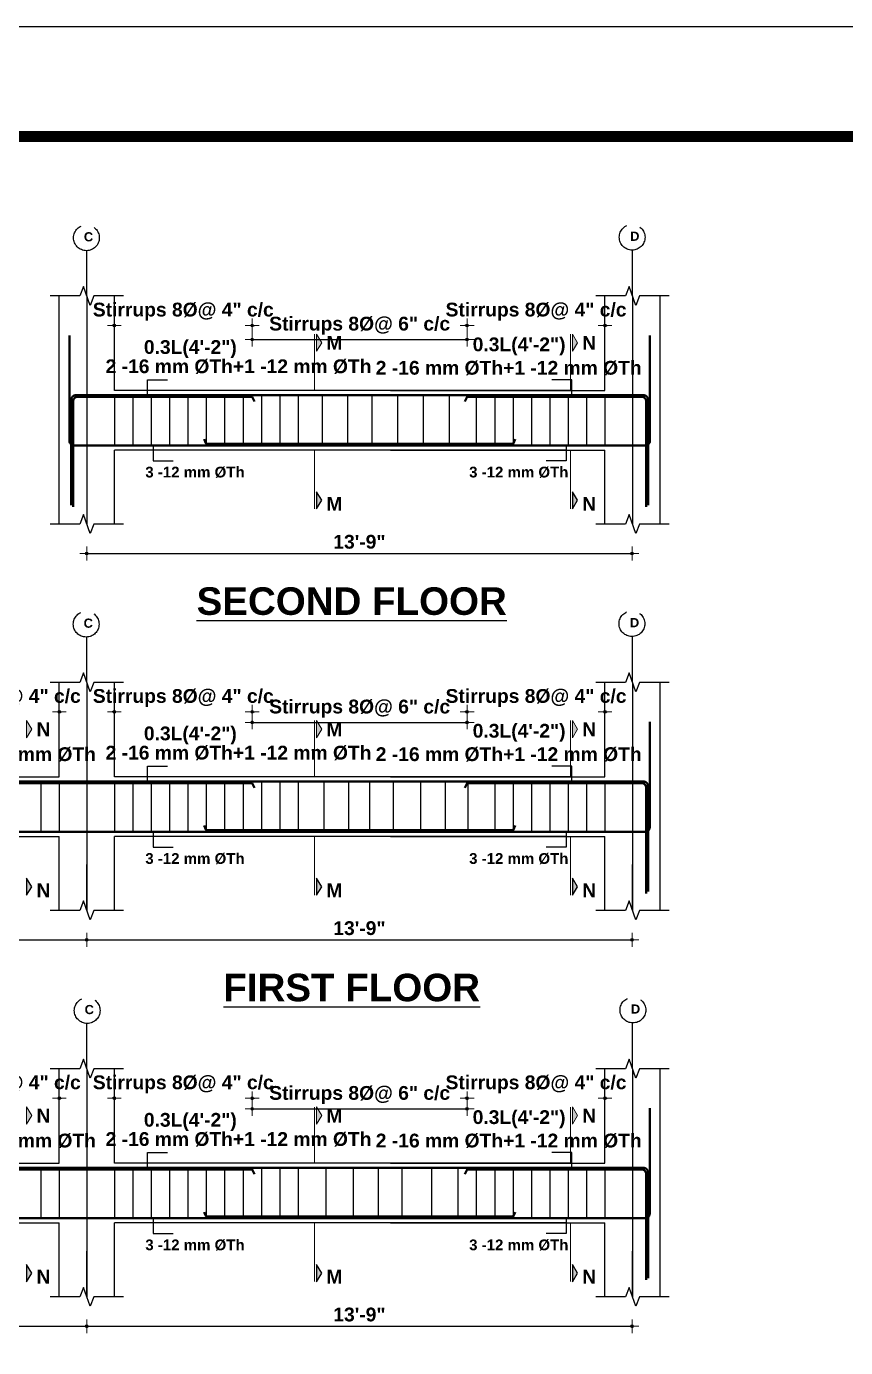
# Model space of a CAD drawing. Header units: inches. Extents: x -9998782 to 66725, y -6520505 to 8308.
# Drawn here: x -4994556 to -4994199, y -3257823 to -3257248 of the extents above; entities that cross this region are included whole.
import ezdxf
from ezdxf.enums import TextEntityAlignment as Align

# ---------------------------------------------------------------- set-up
doc = ezdxf.new("R2010")
doc.units = ezdxf.units.IN
doc.header["$LTSCALE"] = 2
doc.header["$MEASUREMENT"] = 0
doc.header["$PDMODE"] = 34
doc.linetypes.add('ACAD_ISO02W100', pattern=[15, 12, -3])
doc.layers.get('0').update_dxf_attribs({"linetype": 'CONTINUOUS'})
doc.layers.get('DEFPOINTS').update_dxf_attribs({"color": 141, "linetype": 'CONTINUOUS'})
for name, color, linetype, lineweight in [('BAR', 5, 'CONTINUOUS', 40), ('dimension', 160, 'CONTINUOUS', 15), ('HATCH1', 4, 'ACAD_ISO02W100', 13), ('TEXT', 181, 'CONTINUOUS', 25)]:
    doc.layers.add(name, color=color, linetype=linetype, lineweight=lineweight)
doc.layers.add('STIRRUP', color=10, linetype='CONTINUOUS')
doc.styles.add('1.8 str', font='times.ttf', dxfattribs={"width": 0.8, "height": 6})
doc.styles.add('STYLE1', font='arialbd.ttf')
doc.dimstyles.new('1.4', dxfattribs={"dimscale": 0, "dimtxt": 6, "dimasz": 0.5, "dimexe": 2, "dimexo": 9, "dimgap": 2, "dimtad": 1, "dimdec": 0, "dimlfac": 0.5, "dimzin": 3, "dimdsep": 46, "dimlunit": 4, "dimtxsty": '1.8 str', "dimblk": 'DIM', "dimcen": 3, "dimdle": 3, "dimse1": 1, "dimse2": 1, "dimclrd": 256, "dimclre": 256, "dimclrt": 7, "dimadec": 1, "dimazin": 2, "dimtfac": 1, "dimtdec": 0, "dimtix": 1, "dimtofl": 0, "dimtmove": 2, "dimatfit": 3, "dimldrblk": 'arrow', "dimfxl": 2, "dimfrac": 2, "dimtolj": 2, "dimtzin": 0, "dimarcsym": 0})

# ---------------------------------------------------------------- blocks, each defined once
blk = doc.blocks.new('DIM')
at = {"layer": 'dimension'}
h = blk.add_hatch(color=256, dxfattribs=at)
h.paths.add_polyline_path([(0, 1.3), (0, 0), (1.3, 0, 0.414214)])
h.paths.add_polyline_path([(1.3, 0), (0, 0), (0, -1.3, 0.414214)])
h.paths.add_polyline_path([(0, 0), (-1.3, 0, 0.414214), (0, -1.3)])
h.paths.add_polyline_path([(0, 1.3, 0.414214), (-1.3, 0), (0, 0)])
for p, q in [((-6, 0), (6, 0)), ((0, 6), (0, -6))]:
    blk.add_line(p, q, dxfattribs=at)
blk.add_circle((0, 0), 1.28, dxfattribs=at)
blk = doc.blocks.new('*D739')
at = {"layer": 'DEFPOINTS', "color": 0, "ltscale": 10}
for p in [(-4994541.59, -3257714.51), (-4994541.59, -3257728.05), (-4994601.59, -3257745.56)]:
    blk.add_point(p, dxfattribs=at)
at = {"layer": 'dimension', "lineweight": -2, "ltscale": 10}
for p, q in [((-4994602.09, -3257714.51), (-4994602.59, -3257714.51)), ((-4994541.09, -3257714.51), (-4994540.59, -3257714.51))]:
    blk.add_line(p, q, dxfattribs=at)
at = {"layer": 'dimension', "lineweight": -2, "ltscale": 10, "xscale": 0.5, "yscale": 0.5, "zscale": 0.5}
blk.add_blockref('DIM', (-4994601.59, -3257714.51), dxfattribs=at)
at = {"layer": 'dimension', "lineweight": -2, "ltscale": 10, "xscale": 0.5, "yscale": 0.5, "zscale": 0.5, "rotation": 180}
blk.add_blockref('DIM', (-4994541.59, -3257714.51), dxfattribs=at)
at = {"layer": 'dimension', "color": 7, "ltscale": 10, "insert": (-4994571.59, -3257708.48), "char_height": 6, "attachment_point": 5, "style": 'STYLE1'}
blk.add_mtext('\\A2;Stirrups 8%%C@ 4" c/c', dxfattribs=at)
blk = doc.blocks.new('arrow')
at = {"layer": 'dimension'}
blk.add_lwpolyline([(1.2, 0, 0, 2.1, 0), (-2.3, 0, 0, 0, 0), (1.2, 0, 0, 0, 0)], format="xyseb", dxfattribs=at)
blk = doc.blocks.new('*D740')
at = {"layer": 'DEFPOINTS', "color": 0, "ltscale": 10}
for p in [(-4994517.59, -3257714.51), (-4994517.59, -3257728.05), (-4994457.59, -3257745.56)]:
    blk.add_point(p, dxfattribs=at)
at = {"layer": 'dimension', "lineweight": -2, "ltscale": 10}
for p, q in [((-4994518.09, -3257714.51), (-4994518.59, -3257714.51)), ((-4994457.09, -3257714.51), (-4994456.59, -3257714.51))]:
    blk.add_line(p, q, dxfattribs=at)
at = {"layer": 'dimension', "lineweight": -2, "ltscale": 10, "xscale": 0.5, "yscale": 0.5, "zscale": 0.5}
blk.add_blockref('DIM', (-4994517.59, -3257714.51), dxfattribs=at)
at = {"layer": 'dimension', "lineweight": -2, "ltscale": 10, "xscale": 0.5, "yscale": 0.5, "zscale": 0.5, "rotation": 180}
blk.add_blockref('DIM', (-4994457.59, -3257714.51), dxfattribs=at)
at = {"layer": 'dimension', "color": 7, "ltscale": 10, "insert": (-4994487.59, -3257708.48), "char_height": 6, "attachment_point": 5, "style": 'STYLE1'}
blk.add_mtext('\\A2;Stirrups 8%%C@ 4" c/c', dxfattribs=at)
blk = doc.blocks.new('*D741')
at = {"layer": 'DEFPOINTS', "color": 0, "ltscale": 10}
for p in [(-4994304.02, -3257714.51), (-4994304.02, -3257728.05), (-4994364.02, -3257745.56)]:
    blk.add_point(p, dxfattribs=at)
at = {"layer": 'dimension', "lineweight": -2, "ltscale": 10}
for p, q in [((-4994364.52, -3257714.51), (-4994365.02, -3257714.51)), ((-4994303.52, -3257714.51), (-4994303.02, -3257714.51))]:
    blk.add_line(p, q, dxfattribs=at)
at = {"layer": 'dimension', "lineweight": -2, "ltscale": 10, "xscale": 0.5, "yscale": 0.5, "zscale": 0.5}
blk.add_blockref('DIM', (-4994364.02, -3257714.51), dxfattribs=at)
at = {"layer": 'dimension', "lineweight": -2, "ltscale": 10, "xscale": 0.5, "yscale": 0.5, "zscale": 0.5, "rotation": 180}
blk.add_blockref('DIM', (-4994304.02, -3257714.51), dxfattribs=at)
at = {"layer": 'dimension', "color": 7, "ltscale": 10, "insert": (-4994334.02, -3257708.48), "char_height": 6, "attachment_point": 5, "style": 'STYLE1'}
blk.add_mtext('\\A2;Stirrups 8%%C@ 4" c/c', dxfattribs=at)
blk = doc.blocks.new('*D742')
at = {"layer": 'DEFPOINTS', "color": 0, "ltscale": 10}
for p in [(-4994364.02, -3257719.12), (-4994457.59, -3257750.54), (-4994364.02, -3257750.54)]:
    blk.add_point(p, dxfattribs=at)
at = {"layer": 'dimension', "lineweight": -2, "ltscale": 10}
blk.add_line((-4994457.09, -3257719.12), (-4994364.52, -3257719.12), dxfattribs=at)
at = {"layer": 'dimension', "lineweight": -2, "ltscale": 10, "xscale": 0.5, "yscale": 0.5, "zscale": 0.5, "rotation": 180}
blk.add_blockref('DIM', (-4994457.59, -3257719.12), dxfattribs=at)
at = {"layer": 'dimension', "lineweight": -2, "ltscale": 10, "xscale": 0.5, "yscale": 0.5, "zscale": 0.5}
blk.add_blockref('DIM', (-4994364.02, -3257719.12), dxfattribs=at)
at = {"layer": 'dimension', "color": 7, "ltscale": 10, "insert": (-4994410.8, -3257713.09), "char_height": 6, "attachment_point": 5, "style": 'STYLE1'}
blk.add_mtext('\\A2;Stirrups 8%%C@ 6" c/c', dxfattribs=at)
blk = doc.blocks.new('*D743')
at = {"layer": 'DEFPOINTS', "color": 0, "ltscale": 10}
for p in [(-4994766.94, -3257801), (-4994529.59, -3257801), (-4994529.59, -3257813.82)]:
    blk.add_point(p, dxfattribs=at)
at = {"layer": 'dimension', "lineweight": -2, "ltscale": 10}
blk.add_line((-4994766.44, -3257813.82), (-4994530.09, -3257813.82), dxfattribs=at)
at = {"layer": 'dimension', "lineweight": -2, "ltscale": 10, "xscale": 0.5, "yscale": 0.5, "zscale": 0.5, "rotation": 180}
blk.add_blockref('DIM', (-4994766.94, -3257813.82), dxfattribs=at)
at = {"layer": 'dimension', "lineweight": -2, "ltscale": 10, "xscale": 0.5, "yscale": 0.5, "zscale": 0.5}
blk.add_blockref('DIM', (-4994529.59, -3257813.82), dxfattribs=at)
at = {"layer": 'dimension', "color": 7, "ltscale": 10, "insert": (-4994648.26, -3257808.75), "char_height": 6, "attachment_point": 5, "style": 'STYLE1'}
blk.add_mtext('\\A2;10\'-4"', dxfattribs=at)
blk = doc.blocks.new('*D744')
at = {"layer": 'DEFPOINTS', "color": 0, "ltscale": 10}
for p in [(-4994529.59, -3257801), (-4994292.24, -3257801), (-4994292.24, -3257813.82)]:
    blk.add_point(p, dxfattribs=at)
at = {"layer": 'dimension', "lineweight": -2, "ltscale": 10}
blk.add_line((-4994529.09, -3257813.82), (-4994292.74, -3257813.82), dxfattribs=at)
at = {"layer": 'dimension', "lineweight": -2, "ltscale": 10, "xscale": 0.5, "yscale": 0.5, "zscale": 0.5, "rotation": 180}
blk.add_blockref('DIM', (-4994529.59, -3257813.82), dxfattribs=at)
at = {"layer": 'dimension', "lineweight": -2, "ltscale": 10, "xscale": 0.5, "yscale": 0.5, "zscale": 0.5}
blk.add_blockref('DIM', (-4994292.24, -3257813.82), dxfattribs=at)
at = {"layer": 'dimension', "color": 7, "ltscale": 10, "insert": (-4994410.91, -3257808.75), "char_height": 6, "attachment_point": 5, "style": 'STYLE1'}
blk.add_mtext('\\A2;13\'-9"', dxfattribs=at)
blk = doc.blocks.new('*D745')
at = {"layer": 'DEFPOINTS', "color": 0, "ltscale": 10}
for p in [(-4994517.59, -3257377.92), (-4994517.59, -3257391.46), (-4994457.59, -3257408.98)]:
    blk.add_point(p, dxfattribs=at)
at = {"layer": 'dimension', "lineweight": -2, "ltscale": 10}
for p, q in [((-4994518.09, -3257377.92), (-4994518.59, -3257377.92)), ((-4994457.09, -3257377.92), (-4994456.59, -3257377.92))]:
    blk.add_line(p, q, dxfattribs=at)
at = {"layer": 'dimension', "lineweight": -2, "ltscale": 10, "xscale": 0.5, "yscale": 0.5, "zscale": 0.5}
blk.add_blockref('DIM', (-4994517.59, -3257377.92), dxfattribs=at)
at = {"layer": 'dimension', "lineweight": -2, "ltscale": 10, "xscale": 0.5, "yscale": 0.5, "zscale": 0.5, "rotation": 180}
blk.add_blockref('DIM', (-4994457.59, -3257377.92), dxfattribs=at)
at = {"layer": 'dimension', "color": 7, "ltscale": 10, "insert": (-4994487.59, -3257371.9), "char_height": 6, "attachment_point": 5, "style": 'STYLE1'}
blk.add_mtext('\\A2;Stirrups 8%%C@ 4" c/c', dxfattribs=at)
blk = doc.blocks.new('*D746')
at = {"layer": 'DEFPOINTS', "color": 0, "ltscale": 10}
for p in [(-4994304.02, -3257377.92), (-4994304.02, -3257391.46), (-4994364.02, -3257408.98)]:
    blk.add_point(p, dxfattribs=at)
at = {"layer": 'dimension', "lineweight": -2, "ltscale": 10}
for p, q in [((-4994364.52, -3257377.92), (-4994365.02, -3257377.92)), ((-4994303.52, -3257377.92), (-4994303.02, -3257377.92))]:
    blk.add_line(p, q, dxfattribs=at)
at = {"layer": 'dimension', "lineweight": -2, "ltscale": 10, "xscale": 0.5, "yscale": 0.5, "zscale": 0.5}
blk.add_blockref('DIM', (-4994364.02, -3257377.92), dxfattribs=at)
at = {"layer": 'dimension', "lineweight": -2, "ltscale": 10, "xscale": 0.5, "yscale": 0.5, "zscale": 0.5, "rotation": 180}
blk.add_blockref('DIM', (-4994304.02, -3257377.92), dxfattribs=at)
at = {"layer": 'dimension', "color": 7, "ltscale": 10, "insert": (-4994334.02, -3257371.9), "char_height": 6, "attachment_point": 5, "style": 'STYLE1'}
blk.add_mtext('\\A2;Stirrups 8%%C@ 4" c/c', dxfattribs=at)
blk = doc.blocks.new('*D747')
at = {"layer": 'DEFPOINTS', "color": 0, "ltscale": 10}
for p in [(-4994364.02, -3257384.04), (-4994457.59, -3257415.47), (-4994364.02, -3257415.47)]:
    blk.add_point(p, dxfattribs=at)
at = {"layer": 'dimension', "lineweight": -2, "ltscale": 10}
blk.add_line((-4994457.09, -3257384.04), (-4994364.52, -3257384.04), dxfattribs=at)
at = {"layer": 'dimension', "lineweight": -2, "ltscale": 10, "xscale": 0.5, "yscale": 0.5, "zscale": 0.5, "rotation": 180}
blk.add_blockref('DIM', (-4994457.59, -3257384.04), dxfattribs=at)
at = {"layer": 'dimension', "lineweight": -2, "ltscale": 10, "xscale": 0.5, "yscale": 0.5, "zscale": 0.5}
blk.add_blockref('DIM', (-4994364.02, -3257384.04), dxfattribs=at)
at = {"layer": 'dimension', "color": 7, "ltscale": 10, "insert": (-4994410.8, -3257378.02), "char_height": 6, "attachment_point": 5, "style": 'STYLE1'}
blk.add_mtext('\\A2;Stirrups 8%%C@ 6" c/c', dxfattribs=at)
blk = doc.blocks.new('*D750')
at = {"layer": 'DEFPOINTS', "color": 0, "ltscale": 10}
for p in [(-4994541.59, -3257546.21), (-4994541.59, -3257559.76), (-4994601.59, -3257577.27)]:
    blk.add_point(p, dxfattribs=at)
at = {"layer": 'dimension', "lineweight": -2, "ltscale": 10}
for p, q in [((-4994602.09, -3257546.21), (-4994602.59, -3257546.21)), ((-4994541.09, -3257546.21), (-4994540.59, -3257546.21))]:
    blk.add_line(p, q, dxfattribs=at)
at = {"layer": 'dimension', "lineweight": -2, "ltscale": 10, "xscale": 0.5, "yscale": 0.5, "zscale": 0.5}
blk.add_blockref('DIM', (-4994601.59, -3257546.21), dxfattribs=at)
at = {"layer": 'dimension', "lineweight": -2, "ltscale": 10, "xscale": 0.5, "yscale": 0.5, "zscale": 0.5, "rotation": 180}
blk.add_blockref('DIM', (-4994541.59, -3257546.21), dxfattribs=at)
at = {"layer": 'dimension', "color": 7, "ltscale": 10, "insert": (-4994571.59, -3257540.19), "char_height": 6, "attachment_point": 5, "style": 'STYLE1'}
blk.add_mtext('\\A2;Stirrups 8%%C@ 4" c/c', dxfattribs=at)
blk = doc.blocks.new('*D751')
at = {"layer": 'DEFPOINTS', "color": 0, "ltscale": 10}
for p in [(-4994517.59, -3257546.21), (-4994517.59, -3257559.76), (-4994457.59, -3257577.27)]:
    blk.add_point(p, dxfattribs=at)
at = {"layer": 'dimension', "lineweight": -2, "ltscale": 10}
for p, q in [((-4994518.09, -3257546.21), (-4994518.59, -3257546.21)), ((-4994457.09, -3257546.21), (-4994456.59, -3257546.21))]:
    blk.add_line(p, q, dxfattribs=at)
at = {"layer": 'dimension', "lineweight": -2, "ltscale": 10, "xscale": 0.5, "yscale": 0.5, "zscale": 0.5}
blk.add_blockref('DIM', (-4994517.59, -3257546.21), dxfattribs=at)
at = {"layer": 'dimension', "lineweight": -2, "ltscale": 10, "xscale": 0.5, "yscale": 0.5, "zscale": 0.5, "rotation": 180}
blk.add_blockref('DIM', (-4994457.59, -3257546.21), dxfattribs=at)
at = {"layer": 'dimension', "color": 7, "ltscale": 10, "insert": (-4994487.59, -3257540.19), "char_height": 6, "attachment_point": 5, "style": 'STYLE1'}
blk.add_mtext('\\A2;Stirrups 8%%C@ 4" c/c', dxfattribs=at)
blk = doc.blocks.new('*D752')
at = {"layer": 'DEFPOINTS', "color": 0, "ltscale": 10}
for p in [(-4994304.02, -3257546.21), (-4994304.02, -3257559.76), (-4994364.02, -3257577.27)]:
    blk.add_point(p, dxfattribs=at)
at = {"layer": 'dimension', "lineweight": -2, "ltscale": 10}
for p, q in [((-4994364.52, -3257546.21), (-4994365.02, -3257546.21)), ((-4994303.52, -3257546.21), (-4994303.02, -3257546.21))]:
    blk.add_line(p, q, dxfattribs=at)
at = {"layer": 'dimension', "lineweight": -2, "ltscale": 10, "xscale": 0.5, "yscale": 0.5, "zscale": 0.5}
blk.add_blockref('DIM', (-4994364.02, -3257546.21), dxfattribs=at)
at = {"layer": 'dimension', "lineweight": -2, "ltscale": 10, "xscale": 0.5, "yscale": 0.5, "zscale": 0.5, "rotation": 180}
blk.add_blockref('DIM', (-4994304.02, -3257546.21), dxfattribs=at)
at = {"layer": 'dimension', "color": 7, "ltscale": 10, "insert": (-4994334.02, -3257540.19), "char_height": 6, "attachment_point": 5, "style": 'STYLE1'}
blk.add_mtext('\\A2;Stirrups 8%%C@ 4" c/c', dxfattribs=at)
blk = doc.blocks.new('*D753')
at = {"layer": 'DEFPOINTS', "color": 0, "ltscale": 10}
for p in [(-4994364.02, -3257550.82), (-4994457.59, -3257582.25), (-4994364.02, -3257582.25)]:
    blk.add_point(p, dxfattribs=at)
at = {"layer": 'dimension', "lineweight": -2, "ltscale": 10}
blk.add_line((-4994457.09, -3257550.82), (-4994364.52, -3257550.82), dxfattribs=at)
at = {"layer": 'dimension', "lineweight": -2, "ltscale": 10, "xscale": 0.5, "yscale": 0.5, "zscale": 0.5, "rotation": 180}
blk.add_blockref('DIM', (-4994457.59, -3257550.82), dxfattribs=at)
at = {"layer": 'dimension', "lineweight": -2, "ltscale": 10, "xscale": 0.5, "yscale": 0.5, "zscale": 0.5}
blk.add_blockref('DIM', (-4994364.02, -3257550.82), dxfattribs=at)
at = {"layer": 'dimension', "color": 7, "ltscale": 10, "insert": (-4994410.8, -3257544.8), "char_height": 6, "attachment_point": 5, "style": 'STYLE1'}
blk.add_mtext('\\A2;Stirrups 8%%C@ 6" c/c', dxfattribs=at)
blk = doc.blocks.new('*D733')
at = {"layer": 'DEFPOINTS', "color": 0, "ltscale": 10}
for p in [(-4994762.94, -3257632.71), (-4994529.59, -3257632.71), (-4994529.59, -3257645.52)]:
    blk.add_point(p, dxfattribs=at)
at = {"layer": 'dimension', "lineweight": -2, "ltscale": 10}
blk.add_line((-4994762.44, -3257645.52), (-4994530.09, -3257645.52), dxfattribs=at)
at = {"layer": 'dimension', "lineweight": -2, "ltscale": 10, "xscale": 0.5, "yscale": 0.5, "zscale": 0.5, "rotation": 180}
blk.add_blockref('DIM', (-4994762.94, -3257645.52), dxfattribs=at)
at = {"layer": 'dimension', "lineweight": -2, "ltscale": 10, "xscale": 0.5, "yscale": 0.5, "zscale": 0.5}
blk.add_blockref('DIM', (-4994529.59, -3257645.52), dxfattribs=at)
at = {"layer": 'dimension', "color": 7, "ltscale": 10, "insert": (-4994646.26, -3257640.46), "char_height": 6, "attachment_point": 5, "style": 'STYLE1'}
blk.add_mtext('\\A2;10\'-4"', dxfattribs=at)
blk = doc.blocks.new('*D734')
at = {"layer": 'DEFPOINTS', "color": 0, "ltscale": 10}
for p in [(-4994529.59, -3257632.71), (-4994292.24, -3257632.71), (-4994292.24, -3257645.52)]:
    blk.add_point(p, dxfattribs=at)
at = {"layer": 'dimension', "lineweight": -2, "ltscale": 10}
blk.add_line((-4994529.09, -3257645.52), (-4994292.74, -3257645.52), dxfattribs=at)
at = {"layer": 'dimension', "lineweight": -2, "ltscale": 10, "xscale": 0.5, "yscale": 0.5, "zscale": 0.5, "rotation": 180}
blk.add_blockref('DIM', (-4994529.59, -3257645.52), dxfattribs=at)
at = {"layer": 'dimension', "lineweight": -2, "ltscale": 10, "xscale": 0.5, "yscale": 0.5, "zscale": 0.5}
blk.add_blockref('DIM', (-4994292.24, -3257645.52), dxfattribs=at)
at = {"layer": 'dimension', "color": 7, "ltscale": 10, "insert": (-4994410.91, -3257640.46), "char_height": 6, "attachment_point": 5, "style": 'STYLE1'}
blk.add_mtext('\\A2;13\'-9"', dxfattribs=at)
blk = doc.blocks.new('*D735')
at = {"layer": 'DEFPOINTS', "color": 0, "ltscale": 10}
for p in [(-4994529.59, -3257464.42), (-4994292.24, -3257464.42), (-4994292.24, -3257477.23)]:
    blk.add_point(p, dxfattribs=at)
at = {"layer": 'dimension', "lineweight": -2, "ltscale": 10}
blk.add_line((-4994529.09, -3257477.23), (-4994292.74, -3257477.23), dxfattribs=at)
at = {"layer": 'dimension', "lineweight": -2, "ltscale": 10, "xscale": 0.5, "yscale": 0.5, "zscale": 0.5, "rotation": 180}
blk.add_blockref('DIM', (-4994529.59, -3257477.23), dxfattribs=at)
at = {"layer": 'dimension', "lineweight": -2, "ltscale": 10, "xscale": 0.5, "yscale": 0.5, "zscale": 0.5}
blk.add_blockref('DIM', (-4994292.24, -3257477.23), dxfattribs=at)
at = {"layer": 'dimension', "color": 7, "ltscale": 10, "insert": (-4994410.91, -3257472.17), "char_height": 6, "attachment_point": 5, "style": 'STYLE1'}
blk.add_mtext('\\A2;13\'-9"', dxfattribs=at)

msp = doc.modelspace()

# ---------------------------------------------------------------- hatches: boundary and pattern name
at = {"layer": 'TEXT', "ltscale": 10}
for points in [[(-4994429.6, -3257381.68), (-4994429.6, -3257389.18), (-4994427.29, -3257385.43)], [(-4994318.22, -3257381.68), (-4994318.22, -3257389.18), (-4994315.91, -3257385.43)], [(-4994429.6, -3257457.82), (-4994429.6, -3257450.32), (-4994427.29, -3257454.07)], [(-4994318.22, -3257457.82), (-4994318.22, -3257450.32), (-4994315.91, -3257454.07)], [(-4994555.79, -3257549.97), (-4994555.79, -3257557.48), (-4994553.48, -3257553.72)], [(-4994429.6, -3257549.97), (-4994429.6, -3257557.48), (-4994427.29, -3257553.72)], [(-4994318.22, -3257549.97), (-4994318.22, -3257557.48), (-4994315.91, -3257553.72)], [(-4994555.79, -3257626.11), (-4994555.79, -3257618.61), (-4994553.48, -3257622.36)], [(-4994429.6, -3257626.11), (-4994429.6, -3257618.61), (-4994427.29, -3257622.36)], [(-4994318.22, -3257626.11), (-4994318.22, -3257618.61), (-4994315.91, -3257622.36)], [(-4994555.79, -3257718.27), (-4994555.79, -3257725.77), (-4994553.48, -3257722.02)], [(-4994429.6, -3257718.27), (-4994429.6, -3257725.77), (-4994427.29, -3257722.02)], [(-4994318.22, -3257718.27), (-4994318.22, -3257725.77), (-4994315.91, -3257722.02)], [(-4994555.79, -3257794.41), (-4994555.79, -3257786.9), (-4994553.48, -3257790.65)], [(-4994429.6, -3257794.41), (-4994429.6, -3257786.9), (-4994427.29, -3257790.65)], [(-4994318.22, -3257794.41), (-4994318.22, -3257786.9), (-4994315.91, -3257790.65)]]:
    msp.add_hatch(color=256, dxfattribs=at).paths.add_polyline_path(points)

# ---------------------------------------------------------------- linework, layer by layer
for p, q in [((-4994529.59, -3257365.06), (-4994529.59, -3257345.11)), ((-4994292.02, -3257365.06), (-4994292.02, -3257345.11)), ((-4994529.59, -3257365.06), (-4994529.59, -3257464.42)), ((-4994292.02, -3257365.06), (-4994292.02, -3257464.42)), ((-4994529.59, -3257533.36), (-4994529.59, -3257513.4)), ((-4994292.02, -3257533.36), (-4994292.02, -3257513.4)), ((-4994529.59, -3257533.36), (-4994529.59, -3257632.71)), ((-4994292.02, -3257533.36), (-4994292.02, -3257632.71)), ((-4994529.59, -3257632.71), (-4994529.59, -3257612.76)), ((-4994292.02, -3257632.71), (-4994292.02, -3257612.76)), ((-4994529.59, -3257701.65), (-4994529.59, -3257681.7)), ((-4994292.02, -3257701.65), (-4994292.02, -3257681.7)), ((-4994529.59, -3257701.65), (-4994529.59, -3257801)), ((-4994292.02, -3257701.65), (-4994292.02, -3257801)), ((-4994529.59, -3257801), (-4994529.59, -3257781.05)), ((-4994292.02, -3257801), (-4994292.02, -3257781.05))]:
    msp.add_line(p, q)
at = {"ltscale": 10}
for p, q in [((-4994541.59, -3257464.42), (-4994541.59, -3257365.06)), ((-4994517.59, -3257406.23), (-4994517.59, -3257365.06)), ((-4994304.02, -3257406.23), (-4994304.02, -3257365.06)), ((-4994280.02, -3257408.98), (-4994280.02, -3257365.06)), ((-4994319.08, -3257406.23), (-4994517.59, -3257406.23)), ((-4994397.37, -3257406.23), (-4994304.02, -3257406.23)), ((-4994280.02, -3257464.42), (-4994280.02, -3257408.98)), ((-4994320.86, -3257432.23), (-4994517.59, -3257432.23)), ((-4994517.59, -3257464.42), (-4994517.59, -3257432.23)), ((-4994397.37, -3257432.23), (-4994304.02, -3257432.23)), ((-4994304.02, -3257464.42), (-4994304.02, -3257432.23)), ((-4994541.59, -3257574.52), (-4994541.59, -3257533.36)), ((-4994517.59, -3257574.52), (-4994517.59, -3257533.36)), ((-4994304.02, -3257574.52), (-4994304.02, -3257533.36)), ((-4994280.02, -3257577.27), (-4994280.02, -3257533.36)), ((-4994634.94, -3257574.52), (-4994541.59, -3257574.52)), ((-4994319.08, -3257574.52), (-4994517.59, -3257574.52)), ((-4994397.37, -3257574.52), (-4994304.02, -3257574.52)), ((-4994280.02, -3257632.71), (-4994280.02, -3257577.27)), ((-4994634.94, -3257600.52), (-4994541.59, -3257600.52)), ((-4994541.59, -3257632.71), (-4994541.59, -3257600.52)), ((-4994320.86, -3257600.52), (-4994517.59, -3257600.52)), ((-4994517.59, -3257632.71), (-4994517.59, -3257600.52)), ((-4994397.37, -3257600.52), (-4994304.02, -3257600.52)), ((-4994304.02, -3257632.71), (-4994304.02, -3257600.52)), ((-4994541.59, -3257742.81), (-4994541.59, -3257701.65)), ((-4994517.59, -3257742.81), (-4994517.59, -3257701.65)), ((-4994304.02, -3257742.81), (-4994304.02, -3257701.65)), ((-4994280.02, -3257745.56), (-4994280.02, -3257701.65)), ((-4994634.94, -3257742.81), (-4994541.59, -3257742.81)), ((-4994319.08, -3257742.81), (-4994517.59, -3257742.81)), ((-4994397.37, -3257742.81), (-4994304.02, -3257742.81)), ((-4994280.02, -3257801), (-4994280.02, -3257745.56)), ((-4994634.94, -3257768.81), (-4994541.59, -3257768.81)), ((-4994541.59, -3257801), (-4994541.59, -3257768.81)), ((-4994320.86, -3257768.81), (-4994517.59, -3257768.81)), ((-4994517.59, -3257801), (-4994517.59, -3257768.81)), ((-4994397.37, -3257768.81), (-4994304.02, -3257768.81)), ((-4994304.02, -3257801), (-4994304.02, -3257768.81))]:
    msp.add_line(p, q, dxfattribs=at)
msp.add_lwpolyline([(-4996473.25, -3259492.71), (-4996473.25, -3257247.67), (-4993298.45, -3257247.67), (-4993298.45, -3259492.71)], close=True)
at = {"const_width": 4.8}
msp.add_lwpolyline([(-4993346.45, -3259444.71), (-4993346.45, -3257295.67), (-4996329.25, -3257295.67), (-4996329.25, -3259444.71)], close=True, dxfattribs=at)
at = {"linetype": 'Continuous', "ltscale": 10}
for points in [[(-4994513.59, -3257365.06), (-4994526.59, -3257365.06), (-4994528.09, -3257369.18), (-4994531.09, -3257360.94), (-4994532.59, -3257365.06), (-4994545.59, -3257365.06)], [(-4994276.02, -3257365.06), (-4994289.02, -3257365.06), (-4994290.52, -3257369.18), (-4994293.52, -3257360.94), (-4994295.02, -3257365.06), (-4994308.02, -3257365.06)], [(-4994513.59, -3257464.42), (-4994526.59, -3257464.42), (-4994528.09, -3257468.54), (-4994531.09, -3257460.3), (-4994532.59, -3257464.42), (-4994545.59, -3257464.42)], [(-4994276.02, -3257464.42), (-4994289.02, -3257464.42), (-4994290.52, -3257468.54), (-4994293.52, -3257460.3), (-4994295.02, -3257464.42), (-4994308.02, -3257464.42)], [(-4994513.59, -3257533.36), (-4994526.59, -3257533.36), (-4994528.09, -3257537.48), (-4994531.09, -3257529.23), (-4994532.59, -3257533.36), (-4994545.59, -3257533.36)], [(-4994276.02, -3257533.36), (-4994289.02, -3257533.36), (-4994290.52, -3257537.48), (-4994293.52, -3257529.23), (-4994295.02, -3257533.36), (-4994308.02, -3257533.36)], [(-4994513.59, -3257632.71), (-4994526.59, -3257632.71), (-4994528.09, -3257636.83), (-4994531.09, -3257628.59), (-4994532.59, -3257632.71), (-4994545.59, -3257632.71)], [(-4994276.02, -3257632.71), (-4994289.02, -3257632.71), (-4994290.52, -3257636.83), (-4994293.52, -3257628.59), (-4994295.02, -3257632.71), (-4994308.02, -3257632.71)], [(-4994513.59, -3257701.65), (-4994526.59, -3257701.65), (-4994528.09, -3257705.77), (-4994531.09, -3257697.53), (-4994532.59, -3257701.65), (-4994545.59, -3257701.65)], [(-4994276.02, -3257701.65), (-4994289.02, -3257701.65), (-4994290.52, -3257705.77), (-4994293.52, -3257697.53), (-4994295.02, -3257701.65), (-4994308.02, -3257701.65)], [(-4994513.59, -3257801), (-4994526.59, -3257801), (-4994528.09, -3257805.13), (-4994531.09, -3257796.88), (-4994532.59, -3257801), (-4994545.59, -3257801)], [(-4994276.02, -3257801), (-4994289.02, -3257801), (-4994290.52, -3257805.13), (-4994293.52, -3257796.88), (-4994295.02, -3257801), (-4994308.02, -3257801)]]:
    msp.add_lwpolyline(points, dxfattribs=at)
at = {"layer": 'BAR', "ltscale": 10}
for p, q in [((-4994529.59, -3257408.23), (-4994534.32, -3257408.23)), ((-4994529.59, -3257408.23), (-4994387.37, -3257408.23)), ((-4994292.02, -3257408.23), (-4994397.37, -3257408.23)), ((-4994529.59, -3257430.23), (-4994535.59, -3257430.23)), ((-4994529.59, -3257430.23), (-4994387.37, -3257430.23)), ((-4994292.02, -3257430.23), (-4994397.37, -3257430.23)), ((-4994529.59, -3257576.52), (-4994634.94, -3257576.52)), ((-4994529.59, -3257576.52), (-4994368.02, -3257576.52)), ((-4994292.02, -3257576.52), (-4994397.37, -3257576.52)), ((-4994529.59, -3257598.52), (-4994634.94, -3257598.52)), ((-4994529.59, -3257598.52), (-4994368.02, -3257598.52)), ((-4994292.02, -3257598.52), (-4994397.37, -3257598.52)), ((-4994529.59, -3257744.81), (-4994634.94, -3257744.81)), ((-4994529.59, -3257744.81), (-4994387.37, -3257744.81)), ((-4994292.02, -3257744.81), (-4994397.37, -3257744.81)), ((-4994529.59, -3257766.81), (-4994634.94, -3257766.81)), ((-4994529.59, -3257766.81), (-4994387.37, -3257766.81)), ((-4994292.02, -3257766.81), (-4994397.37, -3257766.81))]:
    msp.add_line(p, q, dxfattribs=at)
for points in [[(-4994517.59, -3257430.23), (-4994535.07, -3257430.23, -0.414214), (-4994537.09, -3257428.21), (-4994537.09, -3257382.23)], [(-4994304.02, -3257430.23), (-4994286.54, -3257430.23, 0.414214), (-4994284.52, -3257428.21), (-4994284.52, -3257382.23)], [(-4994536.34, -3257456.23), (-4994536.34, -3257410.24, -0.414214), (-4994534.32, -3257408.23), (-4994517.59, -3257408.23)], [(-4994285.27, -3257456.23), (-4994285.27, -3257410.24, 0.414214), (-4994287.29, -3257408.23), (-4994304.02, -3257408.23)], [(-4994535.59, -3257456.98), (-4994535.59, -3257410.99, -0.414214), (-4994533.57, -3257408.98), (-4994517.59, -3257408.98)], [(-4994286.02, -3257456.98), (-4994286.02, -3257410.99, 0.414214), (-4994288.04, -3257408.98), (-4994304.02, -3257408.98)], [(-4994304.02, -3257598.52), (-4994286.54, -3257598.52, 0.414214), (-4994284.52, -3257596.51), (-4994284.52, -3257550.52)], [(-4994285.27, -3257624.52), (-4994285.27, -3257578.54, 0.414214), (-4994287.29, -3257576.52), (-4994304.02, -3257576.52)], [(-4994286.02, -3257625.27), (-4994286.02, -3257579.29, 0.414214), (-4994288.04, -3257577.27), (-4994304.02, -3257577.27)], [(-4994304.02, -3257766.81), (-4994286.54, -3257766.81, 0.414214), (-4994284.52, -3257764.8), (-4994284.52, -3257718.81)], [(-4994285.27, -3257792.81), (-4994285.27, -3257746.83, 0.414214), (-4994287.29, -3257744.81), (-4994304.02, -3257744.81)], [(-4994286.02, -3257793.56), (-4994286.02, -3257747.58, 0.414214), (-4994288.04, -3257745.56), (-4994304.02, -3257745.56)]]:
    msp.add_lwpolyline(points, format="xyb", dxfattribs=at)
for points in [[(-4994533.57, -3257408.98), (-4994529.59, -3257408.98)], [(-4994456.54, -3257410.98), (-4994457.59, -3257408.98), (-4994529.59, -3257408.98)], [(-4994365.06, -3257410.98), (-4994364.02, -3257408.98), (-4994292.02, -3257408.98)], [(-4994478.54, -3257427.48), (-4994477.59, -3257429.48), (-4994387.37, -3257429.48)], [(-4994343.07, -3257427.48), (-4994344.02, -3257429.48), (-4994397.37, -3257429.48)], [(-4994602.63, -3257579.27), (-4994601.59, -3257577.27), (-4994529.59, -3257577.27)], [(-4994456.54, -3257579.27), (-4994457.59, -3257577.27), (-4994529.59, -3257577.27)], [(-4994365.06, -3257579.27), (-4994364.02, -3257577.27), (-4994292.02, -3257577.27)], [(-4994478.54, -3257595.77), (-4994477.59, -3257597.77), (-4994368.02, -3257597.77)], [(-4994343.07, -3257595.77), (-4994344.02, -3257597.77), (-4994397.37, -3257597.77)], [(-4994602.63, -3257747.56), (-4994601.59, -3257745.56), (-4994529.59, -3257745.56)], [(-4994456.54, -3257747.56), (-4994457.59, -3257745.56), (-4994529.59, -3257745.56)], [(-4994365.06, -3257747.56), (-4994364.02, -3257745.56), (-4994292.02, -3257745.56)], [(-4994478.54, -3257764.06), (-4994477.59, -3257766.06), (-4994387.37, -3257766.06)], [(-4994343.07, -3257764.06), (-4994344.02, -3257766.06), (-4994397.37, -3257766.06)]]:
    msp.add_lwpolyline(points, dxfattribs=at)
at = {"layer": 'dimension', "ltscale": 10}
for p, q in [((-4994430.45, -3257406.23), (-4994430.45, -3257381.73)), ((-4994319.08, -3257406.23), (-4994319.08, -3257381.73)), ((-4994430.45, -3257457.77), (-4994430.45, -3257432.23)), ((-4994319.08, -3257457.77), (-4994319.08, -3257432.23)), ((-4994430.45, -3257574.52), (-4994430.45, -3257550.02)), ((-4994319.08, -3257574.52), (-4994319.08, -3257550.02)), ((-4994430.45, -3257626.06), (-4994430.45, -3257600.52)), ((-4994319.08, -3257626.06), (-4994319.08, -3257600.52)), ((-4994430.45, -3257742.81), (-4994430.45, -3257718.32)), ((-4994319.08, -3257742.81), (-4994319.08, -3257718.32)), ((-4994430.45, -3257794.36), (-4994430.45, -3257768.81)), ((-4994319.08, -3257794.36), (-4994319.08, -3257768.81))]:
    msp.add_line(p, q, dxfattribs=at)
for points in [[(-4994429.6, -3257389.18), (-4994429.6, -3257381.68), (-4994427.29, -3257385.43), (-4994429.6, -3257389.18)], [(-4994318.22, -3257389.18), (-4994318.22, -3257381.68), (-4994315.91, -3257385.43), (-4994318.22, -3257389.18)], [(-4994555.79, -3257557.48), (-4994555.79, -3257549.97), (-4994553.48, -3257553.72), (-4994555.79, -3257557.48)], [(-4994429.6, -3257557.48), (-4994429.6, -3257549.97), (-4994427.29, -3257553.72), (-4994429.6, -3257557.48)], [(-4994318.22, -3257557.48), (-4994318.22, -3257549.97), (-4994315.91, -3257553.72), (-4994318.22, -3257557.48)], [(-4994555.79, -3257725.77), (-4994555.79, -3257718.27), (-4994553.48, -3257722.02), (-4994555.79, -3257725.77)], [(-4994429.6, -3257725.77), (-4994429.6, -3257718.27), (-4994427.29, -3257722.02), (-4994429.6, -3257725.77)], [(-4994318.22, -3257725.77), (-4994318.22, -3257718.27), (-4994315.91, -3257722.02), (-4994318.22, -3257725.77)]]:
    msp.add_lwpolyline(points, dxfattribs=at)
at = {"layer": 'HATCH1', "lineweight": 25}
for centre in [(-4994529.75, -3257339.74), (-4994292.19, -3257339.51), (-4994529.86, -3257508.03), (-4994292.29, -3257507.81), (-4994529.42, -3257676.32), (-4994291.86, -3257676.1)]:
    msp.add_circle(centre, 5.6, dxfattribs=at)
at = {"layer": 'STIRRUP'}
for p, q in [((-4994517.59, -3257407.83), (-4994517.59, -3257430.63)), ((-4994509.59, -3257407.83), (-4994509.59, -3257430.63)), ((-4994501.59, -3257407.83), (-4994501.59, -3257430.63)), ((-4994493.59, -3257407.83), (-4994493.59, -3257430.63)), ((-4994485.59, -3257407.83), (-4994485.59, -3257430.63)), ((-4994477.59, -3257407.83), (-4994477.59, -3257430.63)), ((-4994469.59, -3257407.83), (-4994469.59, -3257430.63)), ((-4994461.59, -3257407.83), (-4994461.59, -3257430.63)), ((-4994453.59, -3257407.83), (-4994453.59, -3257430.63)), ((-4994445.59, -3257407.83), (-4994445.59, -3257430.63)), ((-4994437.59, -3257407.83), (-4994437.59, -3257430.63)), ((-4994427.11, -3257407.83), (-4994427.11, -3257430.63)), ((-4994416.17, -3257407.83), (-4994416.17, -3257430.63)), ((-4994405.53, -3257407.83), (-4994405.53, -3257430.63)), ((-4994394.28, -3257407.83), (-4994394.28, -3257430.63)), ((-4994383.17, -3257407.83), (-4994383.17, -3257430.63)), ((-4994371.84, -3257407.83), (-4994371.84, -3257430.63)), ((-4994360.02, -3257407.83), (-4994360.02, -3257430.63)), ((-4994352.02, -3257407.83), (-4994352.02, -3257430.63)), ((-4994344.02, -3257407.83), (-4994344.02, -3257430.63)), ((-4994336.02, -3257407.83), (-4994336.02, -3257430.63)), ((-4994328.02, -3257407.83), (-4994328.02, -3257430.63)), ((-4994320.02, -3257407.83), (-4994320.02, -3257430.63)), ((-4994312.02, -3257407.83), (-4994312.02, -3257430.63)), ((-4994304.02, -3257407.83), (-4994304.02, -3257430.63)), ((-4994549.59, -3257576.12), (-4994549.59, -3257598.92)), ((-4994541.59, -3257576.12), (-4994541.59, -3257598.92)), ((-4994517.59, -3257576.12), (-4994517.59, -3257598.92)), ((-4994509.59, -3257576.12), (-4994509.59, -3257598.92)), ((-4994501.59, -3257576.12), (-4994501.59, -3257598.92)), ((-4994493.59, -3257576.12), (-4994493.59, -3257598.92)), ((-4994485.59, -3257576.12), (-4994485.59, -3257598.92)), ((-4994477.59, -3257576.12), (-4994477.59, -3257598.92)), ((-4994469.59, -3257576.12), (-4994469.59, -3257598.92)), ((-4994461.59, -3257576.12), (-4994461.59, -3257598.92)), ((-4994453.59, -3257576.12), (-4994453.59, -3257598.92)), ((-4994445.59, -3257576.12), (-4994445.59, -3257598.92)), ((-4994437.59, -3257576.12), (-4994437.59, -3257598.92)), ((-4994426.4, -3257576.12), (-4994426.4, -3257598.92)), ((-4994415.62, -3257576.12), (-4994415.62, -3257598.92)), ((-4994406.56, -3257576.12), (-4994406.56, -3257598.92)), ((-4994396.29, -3257576.12), (-4994396.29, -3257598.92)), ((-4994384.39, -3257576.12), (-4994384.39, -3257598.92)), ((-4994373.58, -3257576.12), (-4994373.58, -3257598.92)), ((-4994363.78, -3257576.12), (-4994363.78, -3257598.92)), ((-4994352.02, -3257576.12), (-4994352.02, -3257598.92)), ((-4994344.02, -3257576.12), (-4994344.02, -3257598.92)), ((-4994336.02, -3257576.12), (-4994336.02, -3257598.92)), ((-4994328.02, -3257576.12), (-4994328.02, -3257598.92)), ((-4994320.02, -3257576.12), (-4994320.02, -3257598.92)), ((-4994312.02, -3257576.12), (-4994312.02, -3257598.92)), ((-4994304.02, -3257576.12), (-4994304.02, -3257598.92)), ((-4994549.59, -3257744.41), (-4994549.59, -3257767.21)), ((-4994541.59, -3257744.41), (-4994541.59, -3257767.21)), ((-4994517.59, -3257744.41), (-4994517.59, -3257767.21)), ((-4994509.59, -3257744.41), (-4994509.59, -3257767.21)), ((-4994501.59, -3257744.41), (-4994501.59, -3257767.21)), ((-4994493.59, -3257744.41), (-4994493.59, -3257767.21)), ((-4994485.59, -3257744.41), (-4994485.59, -3257767.21)), ((-4994477.59, -3257744.41), (-4994477.59, -3257767.21)), ((-4994469.59, -3257744.41), (-4994469.59, -3257767.21)), ((-4994461.59, -3257744.41), (-4994461.59, -3257767.21)), ((-4994453.59, -3257744.41), (-4994453.59, -3257767.21)), ((-4994445.59, -3257744.41), (-4994445.59, -3257767.21)), ((-4994437.59, -3257744.41), (-4994437.59, -3257767.21)), ((-4994425.59, -3257744.41), (-4994425.59, -3257767.21)), ((-4994413.59, -3257744.41), (-4994413.59, -3257767.21)), ((-4994402.72, -3257744.41), (-4994402.72, -3257767.21)), ((-4994392.47, -3257744.41), (-4994392.47, -3257767.21)), ((-4994379.5, -3257744.41), (-4994379.5, -3257767.21)), ((-4994368.02, -3257744.41), (-4994368.02, -3257767.21)), ((-4994360.02, -3257744.41), (-4994360.02, -3257767.21)), ((-4994352.02, -3257744.41), (-4994352.02, -3257767.21)), ((-4994344.02, -3257744.41), (-4994344.02, -3257767.21)), ((-4994336.02, -3257744.41), (-4994336.02, -3257767.21)), ((-4994328.02, -3257744.41), (-4994328.02, -3257767.21)), ((-4994320.02, -3257744.41), (-4994320.02, -3257767.21)), ((-4994312.02, -3257744.41), (-4994312.02, -3257767.21)), ((-4994304.02, -3257744.41), (-4994304.02, -3257767.21))]:
    msp.add_line(p, q, dxfattribs=at)
at = {"layer": 'TEXT', "ltscale": 10}
for points in [[(-4994429.6, -3257450.32), (-4994429.6, -3257457.82), (-4994427.29, -3257454.07), (-4994429.6, -3257450.32)], [(-4994318.22, -3257450.32), (-4994318.22, -3257457.82), (-4994315.91, -3257454.07), (-4994318.22, -3257450.32)], [(-4994555.79, -3257618.61), (-4994555.79, -3257626.11), (-4994553.48, -3257622.36), (-4994555.79, -3257618.61)], [(-4994429.6, -3257618.61), (-4994429.6, -3257626.11), (-4994427.29, -3257622.36), (-4994429.6, -3257618.61)], [(-4994318.22, -3257618.61), (-4994318.22, -3257626.11), (-4994315.91, -3257622.36), (-4994318.22, -3257618.61)], [(-4994555.79, -3257786.9), (-4994555.79, -3257794.41), (-4994553.48, -3257790.65), (-4994555.79, -3257786.9)], [(-4994429.6, -3257786.9), (-4994429.6, -3257794.41), (-4994427.29, -3257790.65), (-4994429.6, -3257786.9)], [(-4994318.22, -3257786.9), (-4994318.22, -3257794.41), (-4994315.91, -3257790.65), (-4994318.22, -3257786.9)]]:
    msp.add_lwpolyline(points, dxfattribs=at)

# ---------------------------------------------------------------- texts
at = {"layer": 'HATCH1', "lineweight": 25, "style": 'STYLE1'}
for s, p in [('C', (-4994530.85, -3257341.29)), ('D', (-4994293.05, -3257341.06)), ('C', (-4994530.96, -3257509.58)), ('D', (-4994293.16, -3257509.35)), ('C', (-4994530.52, -3257677.87)), ('D', (-4994292.72, -3257677.65))]:
    msp.add_text(s, height=4, dxfattribs=at).set_placement(p)
at = {"layer": 'TEXT', "style": 'STYLE1'}
for p in [(-4994504.74, -3257390.31), (-4994361.61, -3257389.15), (-4994504.74, -3257558.6), (-4994361.61, -3257557.44), (-4994504.74, -3257726.9), (-4994361.61, -3257725.73)]:
    msp.add_text('0.3L(4\'-2")', height=6, dxfattribs=at).set_placement(p)
at = {"layer": 'TEXT', "ltscale": 10, "style": 'STYLE1'}
for s, height, p in [('M', 6, (-4994425.31, -3257388.52)), ('N', 6, (-4994313.92, -3257388.52)), ('2 -16 mm %%CTh+1 -12 mm %%CTh', 6, (-4994521.41, -3257398.69)), ('2 -16 mm %%CTh+1 -12 mm %%CTh', 6, (-4994403.79, -3257399.35)), ('3 -12 mm %%CTh ', 4.68, (-4994504.11, -3257444.12)), ('3 -12 mm %%CTh ', 4.68, (-4994363.15, -3257444.12)), ('M', 6, (-4994425.31, -3257458.65)), ('N', 6, (-4994313.92, -3257458.65)), ('N', 6, (-4994551.49, -3257556.81)), ('M', 6, (-4994425.31, -3257556.81)), ('N', 6, (-4994313.92, -3257556.81)), ('2 -16 mm %%CTh+1 -12 mm %%CTh', 6, (-4994641.36, -3257567.64)), ('2 -16 mm %%CTh+1 -12 mm %%CTh', 6, (-4994521.41, -3257566.98)), ('2 -16 mm %%CTh+1 -12 mm %%CTh', 6, (-4994403.79, -3257567.64)), ('3 -12 mm %%CTh ', 4.68, (-4994504.11, -3257612.42)), ('3 -12 mm %%CTh ', 4.68, (-4994363.15, -3257612.42)), ('N', 6, (-4994551.49, -3257626.94)), ('M', 6, (-4994425.31, -3257626.94)), ('N', 6, (-4994313.92, -3257626.94)), ('N', 6, (-4994551.49, -3257725.1)), ('M', 6, (-4994425.31, -3257725.1)), ('N', 6, (-4994313.92, -3257725.1)), ('2 -16 mm %%CTh+1 -12 mm %%CTh', 6, (-4994641.36, -3257735.93)), ('2 -16 mm %%CTh+1 -12 mm %%CTh', 6, (-4994521.41, -3257735.27)), ('2 -16 mm %%CTh+1 -12 mm %%CTh', 6, (-4994403.79, -3257735.93)), ('3 -12 mm %%CTh ', 4.68, (-4994504.11, -3257780.71)), ('3 -12 mm %%CTh ', 4.68, (-4994363.15, -3257780.71)), ('N', 6, (-4994551.49, -3257795.23)), ('M', 6, (-4994425.31, -3257795.23)), ('N', 6, (-4994313.92, -3257795.23))]:
    msp.add_text(s, height=height, dxfattribs=at).set_placement(p)
at = {"layer": 'TEXT', "style": 'STYLE1'}
for s, p in [('%%USECOND FLOOR', (-4994414.27, -3257497.97)), ('%%UFIRST FLOOR', (-4994414.28, -3257666.27))]:
    msp.add_text(s, height=12, dxfattribs=at).set_placement(p, align=Align.MIDDLE_CENTER)

# ---------------------------------------------------------------- dimensions: what is measured, and where the dimension line sits
at = {"layer": 'dimension', "ltscale": 10}
for base, p1, p2, picture, middle in [((-4994517.59, -3257377.92), (-4994457.59, -3257408.98), (-4994517.59, -3257391.46), '*D745', (-4994487.59, -3257371.9)), ((-4994517.59, -3257546.21), (-4994457.59, -3257577.27), (-4994517.59, -3257559.76), '*D751', (-4994487.59, -3257540.19)), ((-4994517.59, -3257714.51), (-4994457.59, -3257745.56), (-4994517.59, -3257728.05), '*D740', (-4994487.59, -3257708.48))]:
    dim = msp.add_linear_dim(base=base, p1=p1, p2=p2, angle=180, text='Stirrups 8%%C@ 4" c/c', dimstyle='1.4', override={"dimscale": 1, "dimtxsty": 'STYLE1'}, dxfattribs=at)
    dim.commit()
    dim.dimension.update_dxf_attribs({"geometry": picture, "text_midpoint": middle})
for base, p1, p2, text, picture, middle in [((-4994304.02, -3257377.92), (-4994364.02, -3257408.98), (-4994304.02, -3257391.46), 'Stirrups 8%%C@ 4" c/c', '*D746', (-4994334.02, -3257371.9)), ((-4994364.02, -3257384.04), (-4994457.59, -3257415.47), (-4994364.02, -3257415.47), 'Stirrups 8%%C@ 6" c/c', '*D747', (-4994410.8, -3257378.02)), ((-4994292.24, -3257477.23), (-4994529.59, -3257464.42), (-4994292.24, -3257464.42), '13\'-9"', '*D735', (-4994410.91, -3257472.17)), ((-4994541.59, -3257546.21), (-4994601.59, -3257577.27), (-4994541.59, -3257559.76), 'Stirrups 8%%C@ 4" c/c', '*D750', (-4994571.59, -3257540.19)), ((-4994304.02, -3257546.21), (-4994364.02, -3257577.27), (-4994304.02, -3257559.76), 'Stirrups 8%%C@ 4" c/c', '*D752', (-4994334.02, -3257540.19)), ((-4994364.02, -3257550.82), (-4994457.59, -3257582.25), (-4994364.02, -3257582.25), 'Stirrups 8%%C@ 6" c/c', '*D753', (-4994410.8, -3257544.8)), ((-4994529.59, -3257645.52), (-4994762.94, -3257632.71), (-4994529.59, -3257632.71), '10\'-4"', '*D733', (-4994646.26, -3257640.46)), ((-4994292.24, -3257645.52), (-4994529.59, -3257632.71), (-4994292.24, -3257632.71), '13\'-9"', '*D734', (-4994410.91, -3257640.46)), ((-4994541.59, -3257714.51), (-4994601.59, -3257745.56), (-4994541.59, -3257728.05), 'Stirrups 8%%C@ 4" c/c', '*D739', (-4994571.59, -3257708.48)), ((-4994304.02, -3257714.51), (-4994364.02, -3257745.56), (-4994304.02, -3257728.05), 'Stirrups 8%%C@ 4" c/c', '*D741', (-4994334.02, -3257708.48)), ((-4994364.02, -3257719.12), (-4994457.59, -3257750.54), (-4994364.02, -3257750.54), 'Stirrups 8%%C@ 6" c/c', '*D742', (-4994410.8, -3257713.09)), ((-4994529.59, -3257813.82), (-4994766.94, -3257801), (-4994529.59, -3257801), '10\'-4"', '*D743', (-4994648.26, -3257808.75)), ((-4994292.24, -3257813.82), (-4994529.59, -3257801), (-4994292.24, -3257801), '13\'-9"', '*D744', (-4994410.91, -3257808.75))]:
    dim = msp.add_linear_dim(base=base, p1=p1, p2=p2, text=text, dimstyle='1.4', override={"dimscale": 1, "dimtxsty": 'STYLE1'}, dxfattribs=at)
    dim.commit()
    dim.dimension.update_dxf_attribs({"geometry": picture, "text_midpoint": middle})

# ---------------------------------------------------------------- leaders
for points in [[(-4994503.23, -3257407.83), (-4994503.23, -3257401.62), (-4994494.51, -3257401.62)], [(-4994318.38, -3257407.83), (-4994318.38, -3257401.62), (-4994327.1, -3257401.62)], [(-4994500.75, -3257430.63), (-4994500.75, -3257436.84), (-4994492.03, -3257436.84)], [(-4994320.86, -3257430.63), (-4994320.86, -3257436.84), (-4994329.58, -3257436.84)], [(-4994503.23, -3257576.12), (-4994503.23, -3257569.91), (-4994494.51, -3257569.91)], [(-4994318.38, -3257576.12), (-4994318.38, -3257569.91), (-4994327.1, -3257569.91)], [(-4994500.75, -3257598.92), (-4994500.75, -3257605.13), (-4994492.03, -3257605.13)], [(-4994320.86, -3257598.92), (-4994320.86, -3257605.13), (-4994329.58, -3257605.13)], [(-4994503.23, -3257744.41), (-4994503.23, -3257738.2), (-4994494.51, -3257738.2)], [(-4994318.38, -3257744.41), (-4994318.38, -3257738.2), (-4994327.1, -3257738.2)], [(-4994500.75, -3257767.21), (-4994500.75, -3257773.42), (-4994492.03, -3257773.42)], [(-4994320.86, -3257767.21), (-4994320.86, -3257773.42), (-4994329.58, -3257773.42)]]:
    msp.add_leader(points, dimstyle='1.4', override={"dimscale": 1, "dimtxsty": 'STYLE1'}, dxfattribs=at)

doc.saveas('drawing.dxf')
